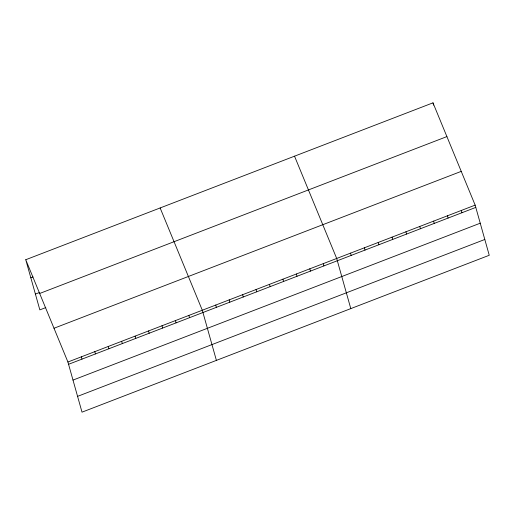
<?xml version="1.0" encoding="UTF-8"?>
<svg xmlns="http://www.w3.org/2000/svg" width="515" height="515" viewBox="0 0 515 515"><rect width="100%" height="100%" fill="white"/><g stroke="black" fill="none" stroke-linecap="round" stroke-linejoin="round"><path stroke-width="0.77" d="M25.75 259.727L432.986 102.839L475.152 205.125L489.25 255.273L82.014 412.161L67.916 362.006L25.75 259.727L39.848 309.876L45.822 307.577M30.829 277.804L33.069 276.941M35.406 294.084L39.14 292.642M39.668 293.479L446.904 136.591M54.004 328.255L461.24 171.366M67.916 362.006L475.152 205.125M68.559 364.292L475.796 207.403M72.995 380.089L480.238 223.201M77.572 396.363L484.808 239.475M294.529 156.18L336.694 258.466L350.792 308.614M160.139 207.957L202.305 310.236L216.403 360.384M432.986 102.839L433.63 105.124M461.305 210.455L461.949 212.74M447.458 215.791L448.102 218.07M433.617 221.122L434.254 223.407M419.77 226.458L420.407 228.744M405.923 231.795L406.567 234.074M392.076 237.125L392.72 239.411M378.229 242.462L378.873 244.741M364.382 247.792L365.026 250.078M350.541 253.129L351.178 255.414M323.253 263.641L323.896 265.92M309.818 268.817L310.455 271.102M296.376 273.993L297.02 276.278M282.935 279.169L283.578 281.454M269.5 284.351L270.137 286.63M256.058 289.527L256.702 291.805M242.623 294.702L243.26 296.988M229.181 299.878L229.825 302.163M215.74 305.06L216.384 307.339M188.863 315.412L189.507 317.697M175.428 320.588L176.066 322.873M161.987 325.763L162.631 328.049M148.552 330.945L149.189 333.224M135.11 336.121L135.754 338.406M121.669 341.297L122.313 343.582M108.234 346.473L108.871 348.758M94.792 351.655L95.436 353.934M81.357 356.831L81.994 359.11"/></g></svg>
